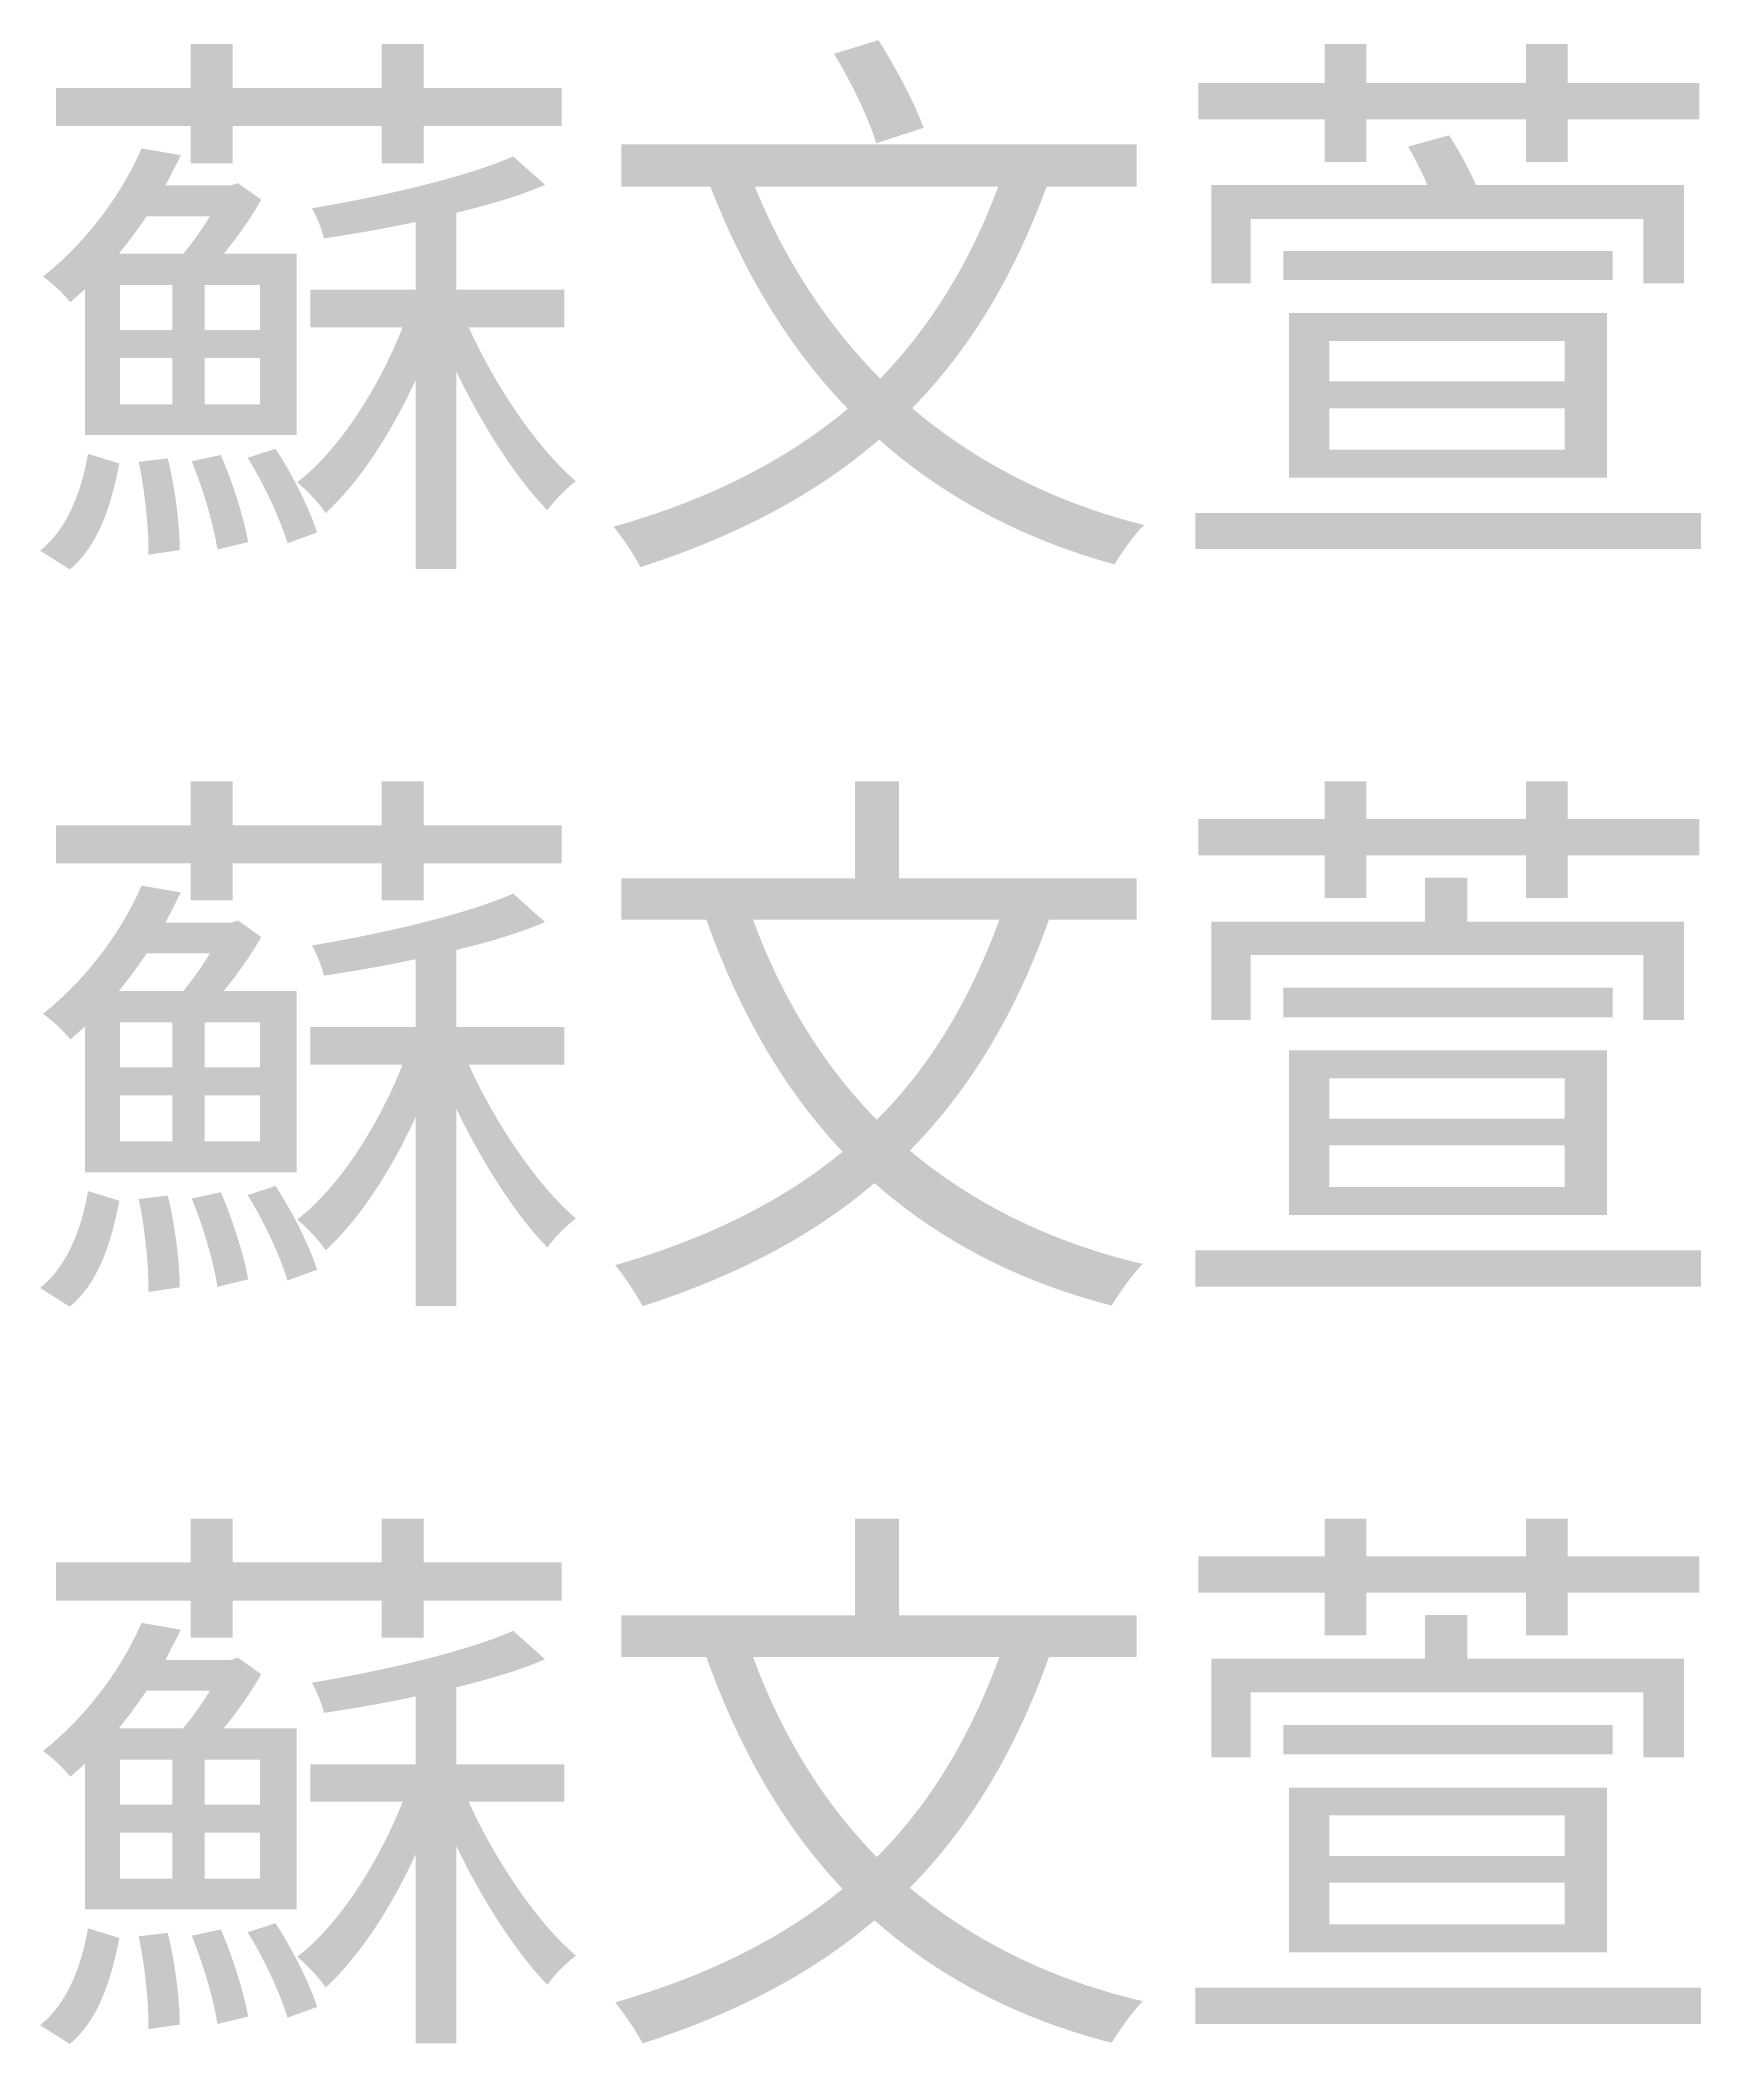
# Model space of a CAD drawing. Header units: inches. Extents: x 1.19 to 3.44, y -3.83 to -1.11.
import ezdxf

# ---------------------------------------------------------------- set-up
doc = ezdxf.new("R2010")
doc.units = ezdxf.units.IN
doc.header["$MEASUREMENT"] = 0
doc.layers.add('Layer 1', color=7, linetype='Continuous')

msp = doc.modelspace()

# ---------------------------------------------------------------- texts
at = {"layer": 'Layer 1', "color": 7, "true_color": 0xffffff, "char_height": 0.566667, "attachment_point": 7}
for s, insert in [('\\fMicrosoft YaHei|b0|i0|c0|p34;\\W1;蘇文萱', (1.1667, -1.8328)), ('\\fGulim|b0|i0|c0|p34;\\W1;蘇文萱', (1.1667, -2.8328)), ('\\fMeiryo|b0|i0|c0|p34;\\W1;蘇文萱', (1.1667, -3.8328))]:
    msp.add_mtext(s, dxfattribs=dict(at, insert=insert))

doc.saveas('drawing.dxf')
